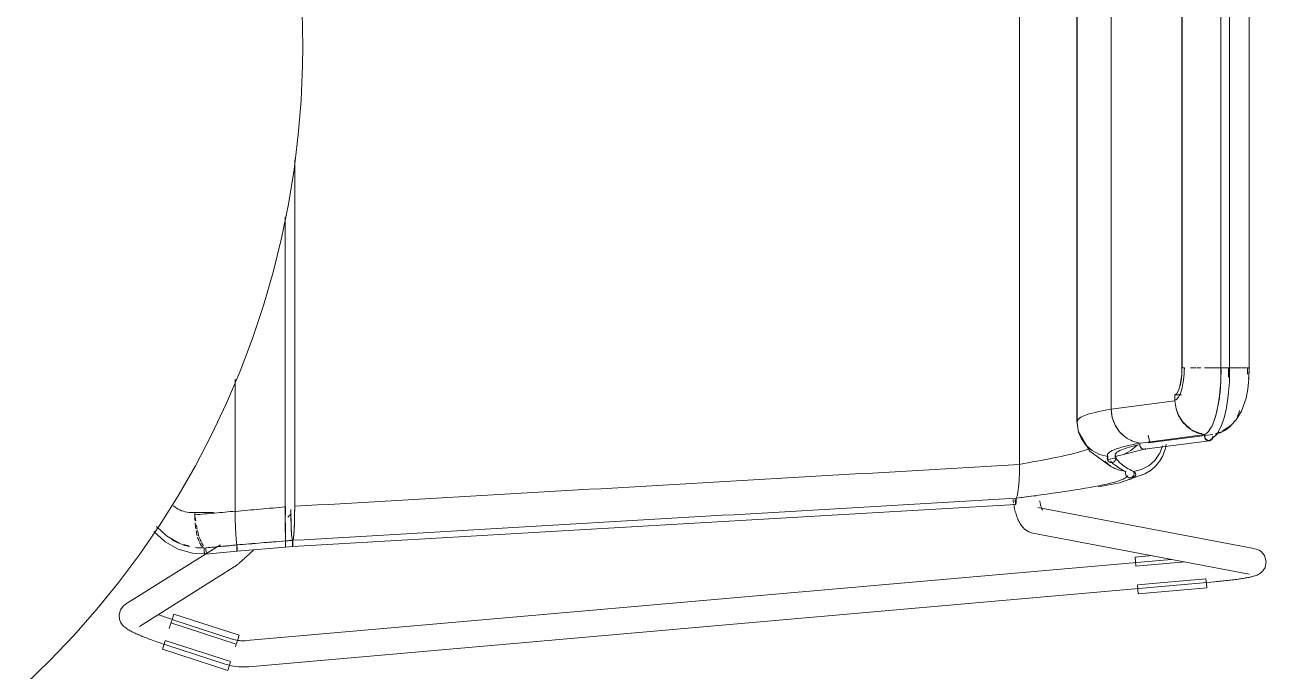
# Model space of a CAD drawing. Header units: millimetres. Extents: x 155927 to 317870, y -36033 to 97293.
# Drawn here: x 160424 to 160994, y 30921 to 31218 of the extents above; entities that cross this region are included whole.
import ezdxf

# ---------------------------------------------------------------- set-up
doc = ezdxf.new("R2010")
doc.units = ezdxf.units.MM
doc.header["$MEASUREMENT"] = 0
doc.layers.add('I-FURN', color=8, linetype='CONTINUOUS', lineweight=9)

msp = doc.modelspace()

# ---------------------------------------------------------------- linework, layer by layer
at = {"layer": 'I-FURN'}
for p, q in [((160880.35, 31016.34), (160880.35, 31399.74)), ((160880.35, 31399.74), (160880.35, 31016.34)), ((160906.7, 31379.89), (160906.7, 31075.09)), ((160906.85, 31035.64), (160906.85, 31380.43)), ((160906.85, 31380.43), (160906.85, 31035.64)), ((160922.45, 31041.68), (160922.45, 31374.39)), ((160922.45, 31374.39), (160922.45, 31041.68)), ((160954.92, 31355.46), (160954.92, 31060.61)), ((160954.98, 31060.61), (160954.98, 31355.46)), ((160972.82, 31355.46), (160972.82, 31060.61)), ((160976.78, 31060.61), (160976.78, 31355.46)), ((160985.82, 31060.61), (160985.82, 31355.46)), ((160551.31, 31208.04), (160550.99, 31224.03)), ((160551.22, 31199.4), (160551.31, 31208.04)), ((160550.55, 31183.42), (160551.22, 31199.4)), ((160549.25, 31167.47), (160550.55, 31183.42)), ((160547.31, 31151.59), (160549.25, 31167.47)), ((160547.62, 30997.09), (160547.62, 31156.18)), ((160547.62, 31156.18), (160547.62, 30997.09)), ((160544.74, 31135.8), (160547.31, 31151.59)), ((160541.53, 31120.12), (160544.74, 31135.8)), ((160543.3, 30996.82), (160543.3, 31129.82)), ((160543.3, 31129.82), (160543.3, 30996.82)), ((160537.7, 31104.59), (160541.53, 31120.12)), ((160533.26, 31089.22), (160537.7, 31104.59)), ((160528.2, 31074.04), (160533.26, 31089.22)), ((160906.7, 31075.09), (160906.7, 31036.18)), ((160522.54, 31059.08), (160528.2, 31074.04)), ((160516.29, 31044.35), (160522.54, 31059.08)), ((160954.81, 31057.57), (160954.49, 31054.72)), ((160954.92, 31060.61), (160954.81, 31057.57)), ((160961.29, 31060.61), (160958.83, 31060.61)), ((160963.65, 31060.61), (160961.81, 31060.61)), ((160968.84, 31060.61), (160965.28, 31060.61)), ((160969.03, 31060.61), (160972.85, 31060.61)), ((160972.85, 31060.61), (160969.03, 31060.61)), ((160972.74, 31054.39), (160972.82, 31060.61)), ((160976.78, 31060.61), (160972.82, 31060.61)), ((160972.82, 31060.61), (160972.93, 31060.61)), ((160972.93, 31060.61), (160973.15, 31060.61)), ((160973.15, 31060.61), (160973.48, 31060.61)), ((160973.48, 31060.61), (160973.9, 31060.61)), ((160973.9, 31060.61), (160974.37, 31060.61)), ((160974.37, 31060.61), (160974.87, 31060.61)), ((160974.87, 31060.61), (160975.37, 31060.61)), ((160975.37, 31060.61), (160975.82, 31060.61)), ((160975.82, 31060.61), (160976.21, 31060.61)), ((160976.21, 31060.61), (160976.51, 31060.61)), ((160976.51, 31060.61), (160976.71, 31060.61)), ((160976.54, 31060.61), (160979.56, 31060.61)), ((160979.55, 31060.61), (160976.54, 31060.61)), ((160976.78, 31060.61), (160976.69, 31054.07)), ((160976.71, 31060.61), (160976.78, 31060.61)), ((160982.3, 31060.61), (160979.72, 31060.61)), ((160984.33, 31060.61), (160982.57, 31060.61)), ((160984.56, 31060.61), (160985.46, 31060.61)), ((160985.8, 31060.61), (160985.41, 31060.61)), ((160985.65, 31060.61), (160985.82, 31060.61)), ((160985.82, 31060.61), (160985.71, 31055.58)), ((160520.33, 31055.37), (160520.33, 30994.88)), ((160520.33, 30994.88), (160520.33, 31055.37)), ((160953.98, 31052.23), (160953.31, 31050.25)), ((160954.49, 31054.72), (160953.98, 31052.23)), ((160972.21, 31047.82), (160972.74, 31054.39)), ((160976.69, 31054.07), (160976.2, 31047.95)), ((160985.71, 31055.58), (160985.2, 31050.76)), ((160952.52, 31048.9), (160951.66, 31048.26)), ((160951.66, 31048.26), (160954.67, 31048.26)), ((160951.66, 31048.26), (160951.73, 31045.54)), ((160953.31, 31050.25), (160952.52, 31048.9)), ((160971.61, 31043.81), (160972.21, 31047.82)), ((160976.2, 31047.95), (160975.35, 31042.33)), ((160984.41, 31046.72), (160982.28, 31040.68)), ((160985.2, 31050.76), (160984.41, 31046.72)), ((160509.45, 31029.89), (160516.29, 31044.35)), ((160951.73, 31045.54), (160922.45, 31041.68)), ((160922.45, 31041.68), (160922.93, 31037.91)), ((160970.65, 31039.38), (160971.61, 31043.81)), ((160975.35, 31042.33), (160974.26, 31037.64)), ((160982.28, 31040.68), (160979.89, 31036.79)), ((160906.7, 31036.18), (160907.5, 31031.15)), ((160907.33, 31031.85), (160906.85, 31035.64)), ((160906.85, 31035.64), (160907.32, 31031.85)), ((160922.93, 31037.91), (160924.24, 31034.36)), ((160969.55, 31035.94), (160970.65, 31039.38)), ((160974.26, 31037.64), (160973.09, 31034.18)), ((160979.89, 31036.79), (160977.6, 31034.32)), ((160502.04, 31015.71), (160509.45, 31029.89)), ((160907.32, 31031.85), (160908.69, 31028.28)), ((160908.7, 31028.29), (160907.33, 31031.85)), ((160907.5, 31031.15), (160908.87, 31027.97)), ((160907.57, 31030.99), (160912.68, 31022.34)), ((160924.24, 31034.36), (160926.32, 31031.25)), ((160926.32, 31031.25), (160929.06, 31028.76)), ((160965.53, 31029.98), (160935.83, 31026.13)), ((160939.37, 31026.15), (160969.07, 31030)), ((160940.15, 31026.28), (160939.47, 31029.77)), ((160967.88, 31029.85), (160963.1, 31029.23)), ((160970.91, 31030.06), (160968.01, 31027.52)), ((160973.09, 31034.18), (160970.91, 31030.06)), ((160973.7, 31031.64), (160973.5, 31031.54)), ((160977.6, 31034.32), (160973.7, 31031.64)), ((160908.69, 31028.28), (160910.86, 31025.15)), ((160910.87, 31025.15), (160908.7, 31028.29)), ((160910.86, 31025.15), (160913.73, 31022.64)), ((160913.74, 31022.64), (160910.87, 31025.15)), ((160937.81, 31023.32), (160926.2, 31020.35)), ((160931.46, 31022.64), (160934.33, 31025.15)), ((160935.67, 31025.66), (160935.63, 31025.17)), ((160935.63, 31025.17), (160935.71, 31024.67)), ((160935.71, 31024.67), (160935.9, 31024.22)), ((160935.9, 31024.22), (160936.21, 31023.84)), ((160936.21, 31023.84), (160936.59, 31023.55)), ((160936.59, 31023.55), (160937.03, 31023.36)), ((160937.03, 31023.36), (160937.5, 31023.29)), ((160937.5, 31023.29), (160937.97, 31023.35)), ((160937.73, 31023.3), (160967.51, 31027.16)), ((160937.97, 31023.35), (160938.41, 31023.54)), ((160944.76, 31021.42), (160946.07, 31024.76)), ((160946.11, 31020.17), (160947.41, 31023.77)), ((160947.41, 31023.77), (160947.64, 31025.54)), ((160912.68, 31022.34), (160922.22, 31015.36)), ((160913.73, 31022.64), (160917.13, 31020.89)), ((160917.13, 31020.89), (160913.74, 31022.64)), ((160917.13, 31020.89), (160920.84, 31019.99)), ((160922.3, 31015.42), (160919.46, 31017.81)), ((160919.46, 31017.81), (160922.29, 31015.41)), ((160920.64, 31019.03), (160920.68, 31019.52)), ((160920.68, 31019.52), (160920.64, 31019.02)), ((160920.73, 31018.54), (160920.64, 31019.03)), ((160920.64, 31019.02), (160920.72, 31018.53)), ((160920.68, 31019.52), (160920.84, 31019.99)), ((160920.84, 31019.99), (160920.68, 31019.52)), ((160920.72, 31018.53), (160920.93, 31018.08)), ((160920.93, 31018.09), (160920.73, 31018.54)), ((160920.74, 31018.48), (160924.63, 31019.31)), ((160920.83, 31021.06), (160920.87, 31018.18)), ((160921.24, 31017.7), (160920.93, 31018.09)), ((160920.93, 31018.08), (160921.24, 31017.7)), ((160921.64, 31017.41), (160921.24, 31017.7)), ((160921.24, 31017.7), (160921.64, 31017.41)), ((160923.95, 31017.7), (160923.55, 31017.41)), ((160923.55, 31017.41), (160923.95, 31017.7)), ((160924.26, 31018.09), (160923.95, 31017.7)), ((160923.95, 31017.7), (160924.27, 31018.08)), ((160924.46, 31018.54), (160924.26, 31018.09)), ((160924.27, 31018.08), (160924.47, 31018.53)), ((160926.2, 31020.35), (160924.33, 31020.03)), ((160924.35, 31019.99), (160928.06, 31020.89)), ((160924.35, 31019.99), (160924.51, 31019.52)), ((160924.51, 31019.52), (160924.35, 31019.99)), ((160924.55, 31019.03), (160924.46, 31018.54)), ((160924.47, 31018.53), (160924.55, 31019.02)), ((160924.51, 31019.52), (160924.55, 31019.03)), ((160924.55, 31019.02), (160924.51, 31019.52)), ((160928.06, 31020.89), (160931.46, 31022.64)), ((160939.67, 31015.68), (160942.49, 31018.16)), ((160942.49, 31018.16), (160944.67, 31021.24)), ((160942.99, 31015.73), (160944.77, 31017.9)), ((160944.77, 31017.9), (160946.11, 31020.17)), ((160494.07, 31001.84), (160502.04, 31015.71)), ((160880.14, 31009.03), (160880.29, 31012.57)), ((160880.29, 31012.51), (160880.14, 31009.03)), ((160880.29, 31012.57), (160880.35, 31016.34)), ((160880.35, 31016.26), (160880.29, 31012.57)), ((160922.11, 31017.22), (160921.64, 31017.41)), ((160921.64, 31017.41), (160922.1, 31017.22)), ((160922.1, 31017.22), (160922.6, 31017.15)), ((160922.6, 31017.15), (160922.11, 31017.22)), ((160922.22, 31015.36), (160923.97, 31014.47)), ((160922.29, 31015.41), (160925.62, 31013.77)), ((160925.62, 31013.78), (160922.3, 31015.42)), ((160923.09, 31017.22), (160922.6, 31017.15)), ((160922.6, 31017.15), (160923.09, 31017.22)), ((160923.55, 31017.41), (160923.09, 31017.22)), ((160923.09, 31017.22), (160923.55, 31017.41)), ((160929.23, 31012.98), (160925.62, 31013.78)), ((160925.62, 31013.77), (160929.23, 31012.98)), ((160926.21, 31007.93), (160937.92, 31011.92)), ((160929.05, 31012.01), (160929.08, 31012.51)), ((160929.08, 31012.51), (160929.05, 31012.01)), ((160929.14, 31011.52), (160929.05, 31012.01)), ((160929.05, 31012.01), (160929.14, 31011.52)), ((160929.08, 31012.51), (160929.23, 31012.98)), ((160929.23, 31012.98), (160929.08, 31012.51)), ((160932.72, 31013.03), (160936.35, 31013.94)), ((160932.72, 31013.03), (160932.88, 31012.56)), ((160932.88, 31012.56), (160932.72, 31013.03)), ((160932.92, 31012.07), (160932.85, 31011.57)), ((160932.85, 31011.57), (160932.93, 31012.07)), ((160932.88, 31012.56), (160932.92, 31012.07)), ((160932.93, 31012.07), (160932.88, 31012.56)), ((160936.35, 31013.94), (160939.67, 31015.68)), ((160937.92, 31011.92), (160940.75, 31013.73)), ((160940.75, 31013.73), (160942.99, 31015.73)), ((160879.9, 31005.93), (160880.14, 31009.03)), ((160880.14, 31008.99), (160879.9, 31005.93)), ((160916.55, 31006.03), (160926.21, 31007.93)), ((160929.35, 31011.07), (160929.14, 31011.52)), ((160929.14, 31011.52), (160929.35, 31011.07)), ((160929.67, 31010.69), (160929.35, 31011.07)), ((160929.35, 31011.07), (160929.67, 31010.69)), ((160930.07, 31010.4), (160929.67, 31010.69)), ((160929.67, 31010.69), (160930.07, 31010.4)), ((160930.53, 31010.22), (160930.07, 31010.4)), ((160930.07, 31010.4), (160930.53, 31010.22)), ((160931.02, 31010.16), (160930.53, 31010.22)), ((160930.53, 31010.22), (160931.02, 31010.16)), ((160931.5, 31010.24), (160931.02, 31010.16)), ((160931.02, 31010.16), (160931.5, 31010.23)), ((160931.95, 31010.43), (160931.5, 31010.24)), ((160931.5, 31010.23), (160931.95, 31010.43)), ((160932.35, 31010.73), (160931.95, 31010.43)), ((160931.95, 31010.43), (160932.35, 31010.73)), ((160932.65, 31011.12), (160932.35, 31010.73)), ((160932.35, 31010.73), (160932.66, 31011.12)), ((160932.85, 31011.57), (160932.65, 31011.12)), ((160932.66, 31011.12), (160932.85, 31011.57)), ((160485.55, 30988.29), (160494.07, 31001.84)), ((160879.22, 31001.69), (160878.82, 31000.79)), ((160878.82, 31000.79), (160879.22, 31001.69)), ((160878.84, 31000.32), (160878.82, 31000.79)), ((160878.82, 31000.79), (160878.84, 31000.31)), ((160879.22, 31001.69), (160879.59, 31003.44)), ((160879.59, 31003.43), (160879.22, 31001.69)), ((160879.59, 31003.44), (160879.9, 31005.93)), ((160879.9, 31005.9), (160879.59, 31003.43)), ((160520.33, 30994.88), (160520.36, 30991.12)), ((160520.36, 30991.12), (160520.33, 30994.76)), ((160543.3, 30993.03), (160543.3, 30996.82)), ((160543.3, 30996.82), (160543.3, 30993.03)), ((160543.43, 30996.81), (160543.43, 30993.03)), ((160543.43, 30993.03), (160543.43, 30996.81)), ((160545.83, 30995.55), (160545.86, 30993.29)), ((160546.72, 30978.63), (160878.63, 30997.92)), ((160547.59, 30993.3), (160547.62, 30997.09)), ((160877.5, 30999.44), (160877.4, 31000.17)), ((160877.61, 30998.73), (160877.5, 30999.44)), ((160877.85, 30997.33), (160877.72, 30998.02)), ((160877.98, 30996.65), (160877.85, 30997.33)), ((160878.13, 30995.98), (160877.98, 30996.65)), ((160878.28, 30995.33), (160878.13, 30995.98)), ((160878.44, 30994.68), (160878.28, 30995.33)), ((160878.42, 31000.28), (160878.42, 30999.78)), ((160878.42, 30999.78), (160878.42, 31000.28)), ((160878.42, 30999.78), (160878.43, 30999.29)), ((160878.43, 30999.29), (160878.42, 30999.78)), ((160878.43, 30999.29), (160878.45, 30998.84)), ((160878.45, 30998.83), (160878.43, 30999.29)), ((160878.45, 30998.84), (160878.48, 30998.46)), ((160878.48, 30998.45), (160878.45, 30998.83)), ((160878.48, 30998.46), (160878.53, 30998.17)), ((160878.53, 30998.16), (160878.48, 30998.45)), ((160878.53, 30998.17), (160878.58, 30997.98)), ((160878.58, 30997.98), (160878.53, 30998.16)), ((160878.58, 30997.98), (160878.63, 30997.92)), ((160878.63, 30997.92), (160878.58, 30997.98)), ((160878.63, 30997.92), (160878.69, 30997.99)), ((160878.69, 30997.99), (160878.63, 30997.92)), ((160878.69, 30997.99), (160878.74, 30998.19)), ((160878.74, 30998.18), (160878.69, 30997.99)), ((160878.74, 30998.19), (160878.78, 30998.49)), ((160878.78, 30998.48), (160878.74, 30998.18)), ((160878.78, 30998.49), (160878.81, 30998.87)), ((160878.81, 30998.87), (160878.78, 30998.48)), ((160878.81, 30998.87), (160878.83, 30999.33)), ((160878.83, 30999.32), (160878.81, 30998.87)), ((160878.83, 30999.33), (160878.84, 30999.82)), ((160878.84, 30999.82), (160878.83, 30999.32)), ((160878.84, 30999.82), (160878.84, 31000.32)), ((160878.84, 31000.31), (160878.84, 30999.82)), ((160988, 30977.7), (160888.71, 30996.52)), ((160889.74, 30999.07), (160889.64, 30999.56)), ((160889.84, 30998.6), (160889.74, 30999.07)), ((160889.94, 30998.15), (160889.84, 30998.6)), ((160890.05, 30997.73), (160889.94, 30998.15)), ((160890.16, 30997.34), (160890.05, 30997.73)), ((160890.26, 30996.97), (160890.16, 30997.34)), ((160890.37, 30996.63), (160890.26, 30996.97)), ((160890.48, 30996.33), (160890.37, 30996.63)), ((160890.58, 30996.06), (160890.48, 30996.33)), ((160890.67, 30995.83), (160890.58, 30996.06)), ((160890.76, 30995.64), (160890.67, 30995.83)), ((160890.84, 30995.48), (160890.76, 30995.64)), ((160890.88, 30995.4), (160890.84, 30995.48)), ((160890.93, 30995.32), (160890.88, 30995.4)), ((160890.94, 30995.3), (160890.93, 30995.32)), ((160500.54, 30994.17), (160510.29, 30994.17)), ((160501.78, 30993.18), (160501.78, 30994.23)), ((160520.43, 30987.58), (160520.36, 30991.02)), ((160520.36, 30991.02), (160520.43, 30987.58)), ((160543.31, 30989.47), (160543.3, 30993.03)), ((160543.3, 30993.03), (160543.31, 30989.47)), ((160543.31, 30989.47), (160543.32, 30986.33)), ((160543.32, 30986.34), (160543.31, 30989.46)), ((160543.42, 30989.47), (160543.41, 30986.35)), ((160543.41, 30986.35), (160543.42, 30989.47)), ((160544.45, 30992.12), (160545.98, 30993.6)), ((160545.86, 30993.29), (160545.93, 30989.74)), ((160545.93, 30989.74), (160546.06, 30986.62)), ((160547.39, 30986.61), (160547.51, 30989.74)), ((160547.51, 30989.74), (160547.59, 30993.3)), ((160878.61, 30994.05), (160878.44, 30994.68)), ((160878.8, 30993.44), (160878.61, 30994.05)), ((160878.99, 30992.83), (160878.8, 30993.44)), ((160879.2, 30992.24), (160878.99, 30992.83)), ((160879.42, 30991.66), (160879.2, 30992.24)), ((160879.65, 30991.09), (160879.42, 30991.66)), ((160879.9, 30990.53), (160879.65, 30991.09)), ((160880.18, 30989.98), (160879.9, 30990.53)), ((160880.47, 30989.44), (160880.18, 30989.98)), ((160880.79, 30988.9), (160880.47, 30989.44)), ((160476.49, 30975.1), (160485.55, 30988.29)), ((160488.13, 30980.78), (160482.97, 30985.52)), ((160488.71, 30983.46), (160484.19, 30987.77)), ((160494.54, 30980.1), (160488.71, 30983.46)), ((160520.43, 30987.58), (160520.55, 30984.48)), ((160520.55, 30984.48), (160520.43, 30987.52)), ((160520.55, 30984.48), (160520.7, 30982.01)), ((160520.7, 30982), (160520.55, 30984.44)), ((160543.33, 30983.83), (160543.32, 30986.33)), ((160543.32, 30986.33), (160543.33, 30983.83)), ((160543.34, 30982.09), (160543.33, 30983.83)), ((160543.33, 30983.83), (160543.34, 30982.08)), ((160543.4, 30983.85), (160543.39, 30982.1)), ((160543.39, 30982.1), (160543.4, 30983.85)), ((160543.41, 30986.35), (160543.4, 30983.85)), ((160543.4, 30983.85), (160543.41, 30986.35)), ((160546.06, 30986.62), (160546.22, 30984.13)), ((160546.22, 30984.13), (160546.41, 30982.38)), ((160547.03, 30982.36), (160547.23, 30984.1)), ((160547.23, 30984.1), (160547.39, 30986.61)), ((160881.15, 30988.36), (160880.79, 30988.9)), ((160881.55, 30987.83), (160881.15, 30988.36)), ((160882, 30987.3), (160881.55, 30987.83)), ((160882.52, 30986.78), (160882, 30987.3)), ((160883.12, 30986.27), (160882.52, 30986.78)), ((160883.81, 30985.79), (160883.12, 30986.27)), ((160884.6, 30985.35), (160883.81, 30985.79)), ((160885.49, 30984.99), (160884.6, 30985.35)), ((160886.48, 30984.73), (160885.49, 30984.99)), ((160886.48, 30984.73), (160985.77, 30965.91)), ((160494.14, 30977.39), (160488.13, 30980.78)), ((160513.52, 30979.45), (160507.08, 30975.41)), ((160520.7, 30982.01), (160520.88, 30980.27)), ((160520.88, 30980.27), (160520.7, 30981.99)), ((160521.07, 30979.38), (160520.88, 30980.27)), ((160520.88, 30980.27), (160521.07, 30979.38)), ((160521.07, 30979.38), (160521.06, 30978.91)), ((160521.06, 30978.91), (160521.07, 30979.38)), ((160521.06, 30978.91), (160521.06, 30978.41)), ((160521.06, 30978.42), (160521.06, 30978.91)), ((160521.06, 30977.92), (160521.06, 30978.42)), ((160521.06, 30978.41), (160521.06, 30977.92)), ((160521.06, 30977.92), (160521.07, 30977.47)), ((160521.07, 30977.47), (160521.06, 30977.92)), ((160521.16, 30976.53), (160543.36, 30978.36)), ((160521.25, 30977.45), (160521.26, 30977.91)), ((160521.26, 30977.91), (160521.25, 30977.46)), ((160521.26, 30978.89), (160521.26, 30979.37)), ((160521.26, 30979.37), (160521.26, 30978.9)), ((160521.26, 30977.91), (160521.27, 30978.4)), ((160521.27, 30978.4), (160521.26, 30977.91)), ((160543.36, 30981.2), (160543.34, 30982.09)), ((160543.34, 30982.08), (160543.36, 30981.19)), ((160543.36, 30980.73), (160543.36, 30981.2)), ((160543.36, 30981.19), (160543.36, 30980.72)), ((160543.36, 30980.23), (160543.36, 30980.73)), ((160543.36, 30980.72), (160543.36, 30980.23)), ((160543.36, 30979.74), (160543.36, 30980.23)), ((160543.36, 30980.23), (160543.36, 30979.74)), ((160543.36, 30979.29), (160543.36, 30979.74)), ((160543.36, 30979.74), (160543.36, 30979.28)), ((160543.36, 30978.91), (160543.36, 30979.29)), ((160543.36, 30979.28), (160543.36, 30978.9)), ((160543.36, 30978.61), (160543.36, 30978.91)), ((160543.36, 30978.9), (160543.36, 30978.61)), ((160546.72, 30978.63), (160543.36, 30978.36)), ((160543.37, 30978.43), (160543.36, 30978.36)), ((160543.36, 30978.36), (160543.36, 30978.43)), ((160543.36, 30978.42), (160543.36, 30978.36)), ((160543.36, 30978.36), (160543.37, 30978.42)), ((160543.37, 30981.2), (160543.37, 30980.73)), ((160543.37, 30980.73), (160543.37, 30981.2)), ((160543.37, 30980.73), (160543.37, 30980.24)), ((160543.37, 30980.23), (160543.37, 30980.73)), ((160543.37, 30980.24), (160543.37, 30979.75)), ((160543.37, 30979.74), (160543.37, 30980.23)), ((160543.37, 30979.75), (160543.37, 30979.29)), ((160543.37, 30979.29), (160543.37, 30979.74)), ((160543.37, 30979.29), (160543.37, 30978.91)), ((160543.37, 30978.91), (160543.37, 30979.29)), ((160546.41, 30982.38), (160546.62, 30981.47)), ((160546.62, 30981.47), (160546.61, 30981)), ((160546.61, 30981), (160546.61, 30980.51)), ((160546.61, 30980.51), (160546.62, 30980.02)), ((160546.62, 30980.02), (160546.63, 30979.57)), ((160546.63, 30979.57), (160546.65, 30979.18)), ((160546.65, 30979.18), (160546.67, 30978.89)), ((160546.67, 30978.89), (160546.69, 30978.7)), ((160546.69, 30978.7), (160546.72, 30978.63)), ((160546.72, 30978.63), (160546.75, 30978.7)), ((160546.75, 30978.7), (160546.78, 30978.88)), ((160546.78, 30978.88), (160546.8, 30979.18)), ((160546.8, 30979.18), (160546.82, 30979.56)), ((160546.82, 30981.47), (160547.03, 30982.36)), ((160546.83, 30981), (160546.82, 30981.47)), ((160546.82, 30979.56), (160546.83, 30980.01)), ((160546.83, 30980.5), (160546.83, 30981)), ((160546.83, 30980.01), (160546.83, 30980.5)), ((160988.42, 30977.62), (160988, 30977.7)), ((160466.92, 30962.29), (160476.49, 30975.1)), ((160506.71, 30975.18), (160469.94, 30952.14)), ((160500.66, 30975.52), (160494.14, 30977.39)), ((160507.56, 30975.23), (160500.66, 30975.52)), ((160506.67, 30975.11), (160521.16, 30976.53)), ((160521.07, 30977.47), (160521.09, 30977.08)), ((160521.09, 30977.09), (160521.07, 30977.47)), ((160521.11, 30976.79), (160521.09, 30977.09)), ((160521.09, 30977.08), (160521.11, 30976.79)), ((160521.11, 30976.79), (160521.14, 30976.6)), ((160521.16, 30976.53), (160521.14, 30976.6)), ((160521.14, 30976.6), (160521.16, 30976.53)), ((160521.19, 30976.6), (160521.16, 30976.53)), ((160521.16, 30976.53), (160521.19, 30976.59)), ((160521.19, 30976.59), (160521.21, 30976.78)), ((160521.21, 30976.78), (160521.19, 30976.6)), ((160521.23, 30977.08), (160521.21, 30976.78)), ((160521.21, 30976.78), (160521.23, 30977.07)), ((160521.25, 30977.46), (160521.23, 30977.08)), ((160521.23, 30977.07), (160521.25, 30977.45)), ((160523.02, 30971.81), (160523.35, 30972.1)), ((160523.35, 30972.1), (160523.68, 30972.4)), ((160523.68, 30972.4), (160524.03, 30972.72)), ((160524.03, 30972.72), (160524.4, 30973.05)), ((160524.4, 30973.05), (160524.78, 30973.39)), ((160524.78, 30973.39), (160525.17, 30973.75)), ((160525.17, 30973.75), (160525.57, 30974.11)), ((160950.05, 30972.74), (160525.55, 30935.44)), ((160525.57, 30974.11), (160525.98, 30974.5)), ((160525.98, 30974.5), (160526.41, 30974.89)), ((160526.41, 30974.89), (160526.84, 30975.29)), ((160526.84, 30975.29), (160527.29, 30975.7)), ((160527.29, 30975.7), (160527.74, 30976.13)), ((160527.74, 30976.13), (160528.2, 30976.56)), ((160528.2, 30976.56), (160528.67, 30977)), ((160941.31, 30974.46), (160933.42, 30973.77)), ((160933.6, 30971.73), (160933.42, 30973.77)), ((160988.94, 30977.48), (160988.42, 30977.62)), ((160989.56, 30977.27), (160988.94, 30977.48)), ((160990.36, 30976.89), (160989.56, 30977.27)), ((160991.44, 30976.14), (160990.36, 30976.89)), ((160992.76, 30974.57), (160991.44, 30976.14)), ((160992.76, 30974.57), (160993.6, 30971.82)), ((160476.31, 30941.97), (160519.9, 30969.28)), ((160519.9, 30969.28), (160520.22, 30969.49)), ((160520.22, 30969.49), (160520.48, 30969.68)), ((160520.48, 30969.68), (160520.71, 30969.85)), ((160520.71, 30969.85), (160520.93, 30970.03)), ((160520.93, 30970.03), (160521.15, 30970.21)), ((160521.15, 30970.21), (160521.38, 30970.39)), ((160521.38, 30970.39), (160521.62, 30970.6)), ((160521.62, 30970.6), (160521.87, 30970.81)), ((160521.87, 30970.81), (160522.14, 30971.04)), ((160522.14, 30971.04), (160522.42, 30971.28)), ((160522.42, 30971.28), (160522.72, 30971.54)), ((160522.72, 30971.54), (160523.02, 30971.81)), ((160933.78, 30969.66), (160933.6, 30971.73)), ((160933.79, 30969.54), (160956.39, 30971.53)), ((160991.16, 30966.55), (160990.46, 30966.07)), ((160992.07, 30967.4), (160991.16, 30966.55)), ((160993.11, 30969.06), (160992.07, 30967.4)), ((160993.6, 30971.82), (160993.11, 30969.06)), ((160456.84, 30949.86), (160466.92, 30962.29)), ((160526.6, 30923.49), (160969.92, 30962.43)), ((160965.94, 30963.85), (160934.53, 30961.09)), ((160934.72, 30958.9), (160934.54, 30960.97)), ((160965.95, 30963.73), (160966.13, 30961.66)), ((160966.13, 30961.66), (160966.31, 30959.62)), ((160970.08, 30962.45), (160969.92, 30962.43)), ((160970.83, 30962.52), (160970.08, 30962.45)), ((160971.58, 30962.59), (160970.83, 30962.52)), ((160972.33, 30962.66), (160971.58, 30962.59)), ((160973.07, 30962.73), (160972.33, 30962.66)), ((160973.81, 30962.81), (160973.07, 30962.73)), ((160974.54, 30962.89), (160973.81, 30962.81)), ((160975.27, 30962.97), (160974.54, 30962.89)), ((160975.99, 30963.05), (160975.27, 30962.97)), ((160976.7, 30963.13), (160975.99, 30963.05)), ((160977.4, 30963.22), (160976.7, 30963.13)), ((160978.08, 30963.3), (160977.4, 30963.22)), ((160978.76, 30963.39), (160978.08, 30963.3)), ((160979.42, 30963.48), (160978.76, 30963.39)), ((160980.07, 30963.56), (160979.42, 30963.48)), ((160980.71, 30963.65), (160980.07, 30963.56)), ((160981.33, 30963.74), (160980.71, 30963.65)), ((160981.93, 30963.84), (160981.33, 30963.74)), ((160982.52, 30963.93), (160981.93, 30963.84)), ((160983.08, 30964.02), (160982.52, 30963.93)), ((160983.64, 30964.11), (160983.08, 30964.02)), ((160984.17, 30964.21), (160983.64, 30964.11)), ((160984.68, 30964.3), (160984.17, 30964.21)), ((160985.18, 30964.4), (160984.68, 30964.3)), ((160985.66, 30964.49), (160985.18, 30964.4)), ((160986.12, 30964.59), (160985.66, 30964.49)), ((160986.56, 30964.69), (160986.12, 30964.59)), ((160986.99, 30964.79), (160986.56, 30964.69)), ((160987.4, 30964.89), (160986.99, 30964.79)), ((160987.8, 30965), (160987.4, 30964.89)), ((160988.2, 30965.11), (160987.8, 30965)), ((160988.59, 30965.24), (160988.2, 30965.11)), ((160989, 30965.38), (160988.59, 30965.24)), ((160989.42, 30965.55), (160989, 30965.38)), ((160989.9, 30965.76), (160989.42, 30965.55)), ((160990.46, 30966.07), (160989.9, 30965.76)), ((160934.9, 30956.86), (160934.72, 30958.9)), ((160966.31, 30959.62), (160934.9, 30956.86)), ((160446.27, 30937.85), (160456.84, 30949.86)), ((160467.59, 30949.52), (160467.01, 30947.29)), ((160468.82, 30951.25), (160467.59, 30949.52)), ((160468.82, 30951.25), (160469.94, 30952.14)), ((160467.01, 30947.29), (160467.18, 30945.32)), ((160467.18, 30945.32), (160467.7, 30943.94)), ((160467.7, 30943.94), (160468.27, 30943.02)), ((160485.2, 30947.34), (160485.82, 30947.1)), ((160485.82, 30947.1), (160486.46, 30946.87)), ((160486.46, 30946.87), (160487.1, 30946.63)), ((160487.1, 30946.63), (160487.76, 30946.4)), ((160487.76, 30946.4), (160488.43, 30946.16)), ((160488.43, 30946.16), (160489.1, 30945.93)), ((160489.1, 30945.93), (160489.78, 30945.69)), ((160489.78, 30945.69), (160490.46, 30945.46)), ((160490.79, 30943.48), (160489.99, 30941)), ((160490.46, 30945.46), (160491.15, 30945.23)), ((160490.82, 30943.57), (160520.83, 30933.88)), ((160490.86, 30943.69), (160491.49, 30945.66)), ((160491.15, 30945.23), (160491.84, 30945)), ((160491.49, 30945.66), (160492.12, 30947.62)), ((160491.84, 30945), (160492.17, 30944.9)), ((160522.13, 30937.93), (160492.12, 30947.62)), ((160518.98, 30936.19), (160492.17, 30944.9)), ((160435.23, 30926.27), (160446.27, 30937.85)), ((160468.27, 30943.02), (160468.79, 30942.39)), ((160468.79, 30942.39), (160469.25, 30941.93)), ((160469.25, 30941.93), (160469.68, 30941.56)), ((160469.68, 30941.56), (160470.08, 30941.25)), ((160470.08, 30941.25), (160470.47, 30940.97)), ((160470.47, 30940.97), (160470.86, 30940.71)), ((160470.86, 30940.71), (160471.25, 30940.47)), ((160471.25, 30940.47), (160471.65, 30940.24)), ((160471.65, 30940.24), (160472.06, 30940.01)), ((160472.06, 30940.01), (160472.49, 30939.78)), ((160472.49, 30939.78), (160472.93, 30939.55)), ((160472.93, 30939.55), (160473.38, 30939.32)), ((160473.38, 30939.32), (160473.86, 30939.09)), ((160473.86, 30939.09), (160474.35, 30938.86)), ((160474.35, 30938.86), (160474.86, 30938.62)), ((160474.86, 30938.62), (160475.39, 30938.38)), ((160475.39, 30938.38), (160475.93, 30938.14)), ((160475.93, 30938.14), (160476.49, 30937.9)), ((160476.49, 30937.9), (160477.07, 30937.65)), ((160522.13, 30937.93), (160521.5, 30935.98)), ((160477.07, 30937.65), (160477.67, 30937.41)), ((160477.67, 30937.41), (160478.28, 30937.16)), ((160478.28, 30937.16), (160478.9, 30936.91)), ((160478.9, 30936.91), (160479.54, 30936.66)), ((160479.54, 30936.66), (160480.2, 30936.4)), ((160480.2, 30936.4), (160480.86, 30936.15)), ((160480.86, 30936.15), (160481.54, 30935.89)), ((160481.54, 30935.89), (160482.23, 30935.64)), ((160482.23, 30935.64), (160482.93, 30935.38)), ((160482.93, 30935.38), (160483.63, 30935.13)), ((160483.63, 30935.13), (160484.35, 30934.88)), ((160484.35, 30934.88), (160485.07, 30934.62)), ((160485.07, 30934.62), (160485.8, 30934.37)), ((160485.8, 30934.37), (160486.53, 30934.12)), ((160486.53, 30934.12), (160487.27, 30933.88)), ((160486.91, 30931.46), (160487.54, 30933.41)), ((160487.27, 30933.88), (160488.01, 30933.63)), ((160487.54, 30933.41), (160488.18, 30935.39)), ((160488.01, 30933.63), (160488.46, 30933.48)), ((160518.22, 30925.82), (160488.21, 30935.5)), ((160488.46, 30933.48), (160515.28, 30924.77)), ((160519.01, 30936.18), (160518.98, 30936.19)), ((160519.65, 30935.99), (160519.01, 30936.18)), ((160520.29, 30935.82), (160519.65, 30935.99)), ((160520.93, 30935.68), (160520.29, 30935.82)), ((160520.79, 30933.79), (160520.42, 30932.62)), ((160521.5, 30935.98), (160520.86, 30934)), ((160521.59, 30935.57), (160520.93, 30935.68)), ((160522.24, 30935.48), (160521.59, 30935.57)), ((160522.9, 30935.42), (160522.24, 30935.48)), ((160523.56, 30935.38), (160522.9, 30935.42)), ((160524.23, 30935.38), (160523.56, 30935.38)), ((160524.89, 30935.39), (160524.23, 30935.38)), ((160525.55, 30935.44), (160524.89, 30935.39)), ((160516.92, 30921.77), (160486.91, 30931.46)), ((160423.73, 30915.14), (160435.23, 30926.27)), ((160515.28, 30924.77), (160516.37, 30924.44)), ((160516.37, 30924.44), (160517.47, 30924.15)), ((160517.55, 30923.73), (160516.92, 30921.77)), ((160517.47, 30924.15), (160518.59, 30923.91)), ((160518.18, 30925.7), (160517.55, 30923.73)), ((160518.59, 30923.91), (160519.72, 30923.71)), ((160519.72, 30923.71), (160520.85, 30923.56)), ((160520.85, 30923.56), (160521.98, 30923.45)), ((160521.98, 30923.45), (160523.12, 30923.39)), ((160523.12, 30923.39), (160524.27, 30923.38)), ((160524.27, 30923.38), (160525.41, 30923.41)), ((160525.41, 30923.41), (160526.55, 30923.48)), ((160526.55, 30923.48), (160526.6, 30923.49))]:
    msp.add_line(p, q, dxfattribs=at)
for centre, major_axis, ratio, start_param, end_param in [((160970.07, 31060.61), (15.75, 0), 0.000004, 3.431839, 3.614078), ((160981.54, 31060.61), (0, -12.4), 0.287441, 1.332781, 1.570796), ((160937.52, 31041.81), (0, -15.78), 0.955139, 4.720632, 5.68731), ((160937.52, 31041.81), (0, -15.78), 0.955139, 5.687432, 5.928979), ((160937.52, 31041.81), (0, -15.78), 0.955139, 5.929149, 6.170649), ((160937.5, 31025.25), (0, -1.96), 0.955139, 4.501447, 6.790779)]:
    msp.add_ellipse(centre, major_axis=major_axis, ratio=ratio, start_param=start_param, end_param=end_param, dxfattribs=at)
for points in [[(160956.04, 31060.61), (160955.99, 31056.82), (160955.02, 31049.43), (160952.85, 31046.04), (160951.74, 31045.79)], [(160954.03, 31052.23), (160954.57, 31054.28), (160954.86, 31057), (160954.95, 31059.77)], [(160972.85, 31060.61), (160972.89, 31058.26), (160972.82, 31053.61), (160972.19, 31046.76), (160971.08, 31040.61), (160969.55, 31035.54), (160967.65, 31031.84), (160966.25, 31030.53), (160965.52, 31030.18)], [(160976.25, 31060.61), (160976.27, 31059.18), (160976.27, 31057.76), (160976.23, 31056.35)], [(160985.73, 31060.61), (160985.73, 31058.9), (160985.66, 31057.22), (160985.51, 31055.64)], [(160922.45, 31041.68), (160916.85, 31040.7), (160912.71, 31039.71), (160910.09, 31038.73)], [(160951.73, 31045.54), (160951.77, 31044.25), (160952.13, 31041.75), (160953.54, 31038.14), (160955.73, 31035), (160958.57, 31032.47), (160961.91, 31030.71), (160964.29, 31030.13), (160965.53, 31029.98)], [(160980.34, 31038.23), (160980.77, 31039.11), (160981.17, 31040.04), (160981.41, 31041)], [(160906.7, 31036.18), (160906.7, 31036), (160906.75, 31035.82), (160906.85, 31035.64)], [(160909.92, 31038.66), (160907.77, 31037.84), (160907.08, 31037.01), (160906.91, 31036.18)], [(160964.01, 31030.44), (160962.62, 31030.75), (160961.26, 31031.25), (160960, 31031.95)], [(160965.34, 31029.22), (160965.33, 31029.38), (160965.33, 31029.55), (160965.37, 31029.71)], [(160972.41, 31031.06), (160971.78, 31030.82), (160971.13, 31030.66), (160970.47, 31030.52)], [(160920.84, 31019.99), (160920.29, 31021.02), (160922.26, 31023.06), (160930.32, 31025.11), (160935.83, 31026.13)], [(160880.35, 31016.26), (160824.99, 31013.06), (160769.57, 31009.87), (160714.11, 31006.67)], [(160714.11, 31006.67), (160658.65, 31003.48), (160603.14, 31000.28), (160547.62, 30997.09)], [(160878.82, 31000.79), (160823.58, 30997.57), (160712.99, 30991.13), (160602.23, 30984.69), (160546.82, 30981.47)], [(160878.83, 31000.8), (160881.89, 31001.19), (160884.98, 31001.58), (160888.04, 31001.96)], [(160501.78, 30993.18), (160504.81, 30993.44), (160510.95, 30993.98), (160517.2, 30994.57), (160520.33, 30994.88)], [(160531.81, 30995.79), (160527.98, 30995.45), (160524.15, 30995.1), (160520.33, 30994.76)], [(160543.3, 30996.82), (160539.47, 30996.48), (160535.63, 30996.13), (160531.81, 30995.79)], [(160501.78, 30994.23), (160501.14, 30994.17), (160500.5, 30994.15), (160499.86, 30994.18)], [(160501.88, 30990.39), (160501.82, 30991.3), (160501.79, 30992.23), (160501.78, 30993.18)], [(160502.25, 30986.82), (160502.12, 30987.67), (160502.01, 30988.55), (160501.95, 30989.46)], [(160502.02, 30991.77), (160502.07, 30991.29), (160502.13, 30990.82), (160502.2, 30990.36)], [(160502.88, 30983.59), (160502.69, 30984.33), (160502.53, 30985.14), (160502.38, 30985.97)], [(160502.46, 30988.65), (160502.58, 30987.97), (160502.71, 30987.31), (160502.85, 30986.65)], [(160503, 30985.99), (160503.21, 30985.07), (160503.44, 30984.13), (160503.69, 30983.28)], [(160496.72, 30979.61), (160497.43, 30979.35), (160498.15, 30979.16), (160498.89, 30979.04)], [(160504.58, 30977.98), (160503.76, 30977.99), (160502.93, 30978.03), (160502.11, 30978.11)], [(160503.75, 30980.94), (160503.5, 30981.53), (160503.27, 30982.19), (160503.06, 30982.92)], [(160503.34, 30978.09), (160503.98, 30978.03), (160504.64, 30978.02), (160505.29, 30978.03)], [(160503.84, 30982.95), (160504.11, 30982.14), (160504.39, 30981.33), (160504.69, 30980.77)], [(160506.11, 30977.94), (160505.72, 30978.09), (160504.97, 30978.65), (160504.27, 30979.8), (160503.95, 30980.49)], [(160504.8, 30980.53), (160505.12, 30979.89), (160505.43, 30979.49), (160505.76, 30979.16)], [(160506.11, 30977.94), (160508.56, 30978.18), (160513.51, 30978.66), (160518.54, 30979.14), (160521.07, 30979.38)], [(160514.17, 30978.66), (160516.52, 30978.9), (160518.88, 30979.13), (160521.26, 30979.37)], [(160543.36, 30981.19), (160539.64, 30980.89), (160532.2, 30980.29), (160524.78, 30979.68), (160521.07, 30979.38)], [(160532.21, 30980.28), (160528.55, 30979.97), (160524.9, 30979.67), (160521.26, 30979.37)], [(160537.05, 30980.68), (160536.64, 30980.64), (160536.23, 30980.61), (160535.82, 30980.58)], [(160543.36, 30981.2), (160543.93, 30981.24), (160545.09, 30981.33), (160546.24, 30981.42), (160546.82, 30981.47)], [(160543.37, 30981.2), (160543.91, 30981.25), (160545, 30981.34), (160546.08, 30981.43), (160546.62, 30981.47)]]:
    msp.add_open_spline(points, degree=3, dxfattribs=at)
for points, knots in [([(160958.65, 31032.81), (160956.59, 31034.25), (160954.09, 31037.19), (160952.52, 31040.76), (160952.28, 31042.01)], [-0.6666667, -0.6666667, -0.6666667, -0.6666667, -0.3333333, -0.1666667, -0.1666667, -0.1666667, -0.1666667]), ([(160970.18, 31030.19), (160970.95, 31030.35), (160972.86, 31030.91), (160975.72, 31032.47), (160977.9, 31034.48), (160978.91, 31035.86), (160979.18, 31036.27)], [0.0592823, 0.0592823, 0.0592823, 0.0592823, 0.1666667, 0.3333333, 0.5, 0.565028, 0.565028, 0.565028, 0.565028]), ([(160965.53, 31029.98), (160965.47, 31029.83), (160965.4, 31029.62), (160965.35, 31029.34), (160965.34, 31029.05), (160965.38, 31028.76), (160965.46, 31028.47), (160965.57, 31028.2), (160965.77, 31027.88), (160966.08, 31027.56), (160966.45, 31027.33), (160966.8, 31027.19), (160967.11, 31027.15), (160967.39, 31027.14), (160967.65, 31027.18), (160967.9, 31027.25), (160968.15, 31027.36), (160968.45, 31027.55), (160968.76, 31027.88), (160968.97, 31028.27), (160969.07, 31028.63), (160969.11, 31028.89), (160969.11, 31029.05), (160969.11, 31029.12)], [0, 0, 0, 0, 0.0555556, 0.0833333, 0.1111111, 0.1666667, 0.1944444, 0.2222222, 0.2777778, 0.3333333, 0.3888889, 0.4444444, 0.4791667, 0.5138889, 0.5486111, 0.5833333, 0.6180556, 0.6527778, 0.7222222, 0.7916667, 0.8263889, 0.8611111, 0.8888889, 0.8888889, 0.8888889, 0.8888889]), ([(160969.1, 31029.22), (160969.09, 31029.05), (160969.05, 31028.76), (160968.91, 31028.38), (160968.65, 31027.96), (160968.13, 31027.51), (160967.27, 31027.26), (160966.48, 31027.48), (160965.95, 31027.88), (160965.63, 31028.26), (160965.49, 31028.57), (160965.44, 31028.73)], [-0.875, -0.875, -0.875, -0.875, -0.8125, -0.765625, -0.71875, -0.625, -0.5, -0.375, -0.3125, -0.25, -0.1875, -0.1875, -0.1875, -0.1875]), ([(160912.62, 31023.64), (160911.47, 31023.15), (160907.23, 31021.69), (160896.52, 31019.26), (160885.74, 31017.31), (160880.35, 31016.34)], [0.375, 0.375, 0.375, 0.375, 0.5, 0.75, 1, 1, 1, 1]), ([(160924.35, 31019.99), (160923.8, 31021.02), (160925.53, 31022.83), (160932.02, 31024.65), (160935.73, 31025.44)], [0, 0, 0, 0, 0.5, 0.8877852, 0.8877852, 0.8877852, 0.8877852]), ([(160929.23, 31012.98), (160926.82, 31014.15), (160924.17, 31015.78), (160922.5, 31017.41), (160922.1, 31017.86)], [0, 0, 0, 0, 0.5, 0.696307, 0.696307, 0.696307, 0.696307]), ([(160932.72, 31013.03), (160930.32, 31014.19), (160926.89, 31016.29), (160925.1, 31018.38), (160924.63, 31019.31)], [0, 0, 0, 0, 0.5, 0.9025379, 0.9025379, 0.9025379, 0.9025379]), ([(160930.3, 31009.19), (160931.02, 31009.44), (160934.04, 31010.73), (160934.27, 31012.01), (160932.72, 31013.03)], [0.6866019, 0.6866019, 0.6866019, 0.6866019, 0.75, 1, 1, 1, 1]), ([(160878.82, 31000.79), (160886.37, 31001.8), (160901.58, 31003.84), (160920.02, 31006.89), (160928.32, 31009.32), (160929.92, 31010.75), (160930.11, 31011.15)], [0, 0, 0, 0, 0.25, 0.5, 0.75, 0.8499412, 0.8499412, 0.8499412, 0.8499412]), ([(160501.78, 30994.23), (160499.4, 30994.01), (160495.79, 30994.64), (160492.79, 30996.57), (160491.89, 30997.34)], [0, 0, 0, 0, 0.3333333, 0.5, 0.5, 0.5, 0.5]), ([(160546.62, 30981.47), (160546.48, 30981.76), (160546.27, 30983.16), (160546.05, 30986.51), (160545.93, 30989.66), (160545.86, 30992.78), (160545.84, 30994.79), (160545.83, 30995.55)], [-1, -1, -1, -1, -0.6666667, -0.5, -0.3333333, -0.1666667, -0.0664381, -0.0664381, -0.0664381, -0.0664381]), ([(160547.62, 30997.09), (160547.62, 30995.81), (160547.6, 30993.26), (160547.52, 30989.66), (160547.4, 30986.49), (160547.18, 30983.13), (160546.97, 30981.74), (160546.82, 30981.47)], [-1, -1, -1, -1, -0.833333, -0.666667, -0.5, -0.333333, 0, 0, 0, 0]), ([(160499.43, 30978.55), (160497.35, 30978.99), (160494.39, 30979.96), (160491.72, 30981.52), (160490.92, 30982.05)], [-0.8210019, -0.8210019, -0.8210019, -0.8210019, -0.6666667, -0.5975811, -0.5975811, -0.5975811, -0.5975811]), ([(160506.52, 30975.16), (160506.5, 30975.17), (160506.45, 30975.22), (160506.38, 30975.32), (160506.28, 30975.52), (160506.17, 30975.84), (160506.1, 30976.23), (160506.07, 30976.59), (160506.05, 30976.96), (160506.05, 30977.41), (160506.09, 30977.77), (160506.11, 30977.94)], [0.5555556, 0.5555556, 0.5555556, 0.5555556, 0.5833333, 0.6180556, 0.6527778, 0.7222222, 0.7916667, 0.8263889, 0.8611111, 0.9305556, 1, 1, 1, 1]), ([(160506.85, 30978.05), (160506.84, 30977.82), (160506.84, 30977.34), (160506.93, 30976.58), (160507.08, 30975.92), (160507.26, 30975.48), (160507.37, 30975.33), (160507.42, 30975.29)], [-1, -1, -1, -1, -0.90625, -0.8125, -0.71875, -0.625, -0.5625, -0.5625, -0.5625, -0.5625]), ([(160546.72, 30978.63), (160546.7, 30978.63), (160546.68, 30978.77), (160546.64, 30979.16), (160546.63, 30979.55), (160546.62, 30980.01), (160546.61, 30980.5), (160546.61, 30981.01), (160546.62, 30981.32), (160546.62, 30981.47)], [-0.5, -0.5, -0.5, -0.5, -0.375, -0.3125, -0.25, -0.1875, -0.125, -0.0625, 0, 0, 0, 0]), ([(160546.82, 30981.47), (160546.83, 30981.24), (160546.84, 30980.75), (160546.83, 30980.12), (160546.82, 30979.66), (160546.81, 30979.24), (160546.77, 30978.79), (160546.74, 30978.63), (160546.72, 30978.63)], [-1, -1, -1, -1, -0.90625, -0.8125, -0.765625, -0.71875, -0.625, -0.501507, -0.501507, -0.501507, -0.501507])]:
    msp.add_open_spline(points, degree=3, knots=knots, dxfattribs=at)

doc.saveas('drawing.dxf')
